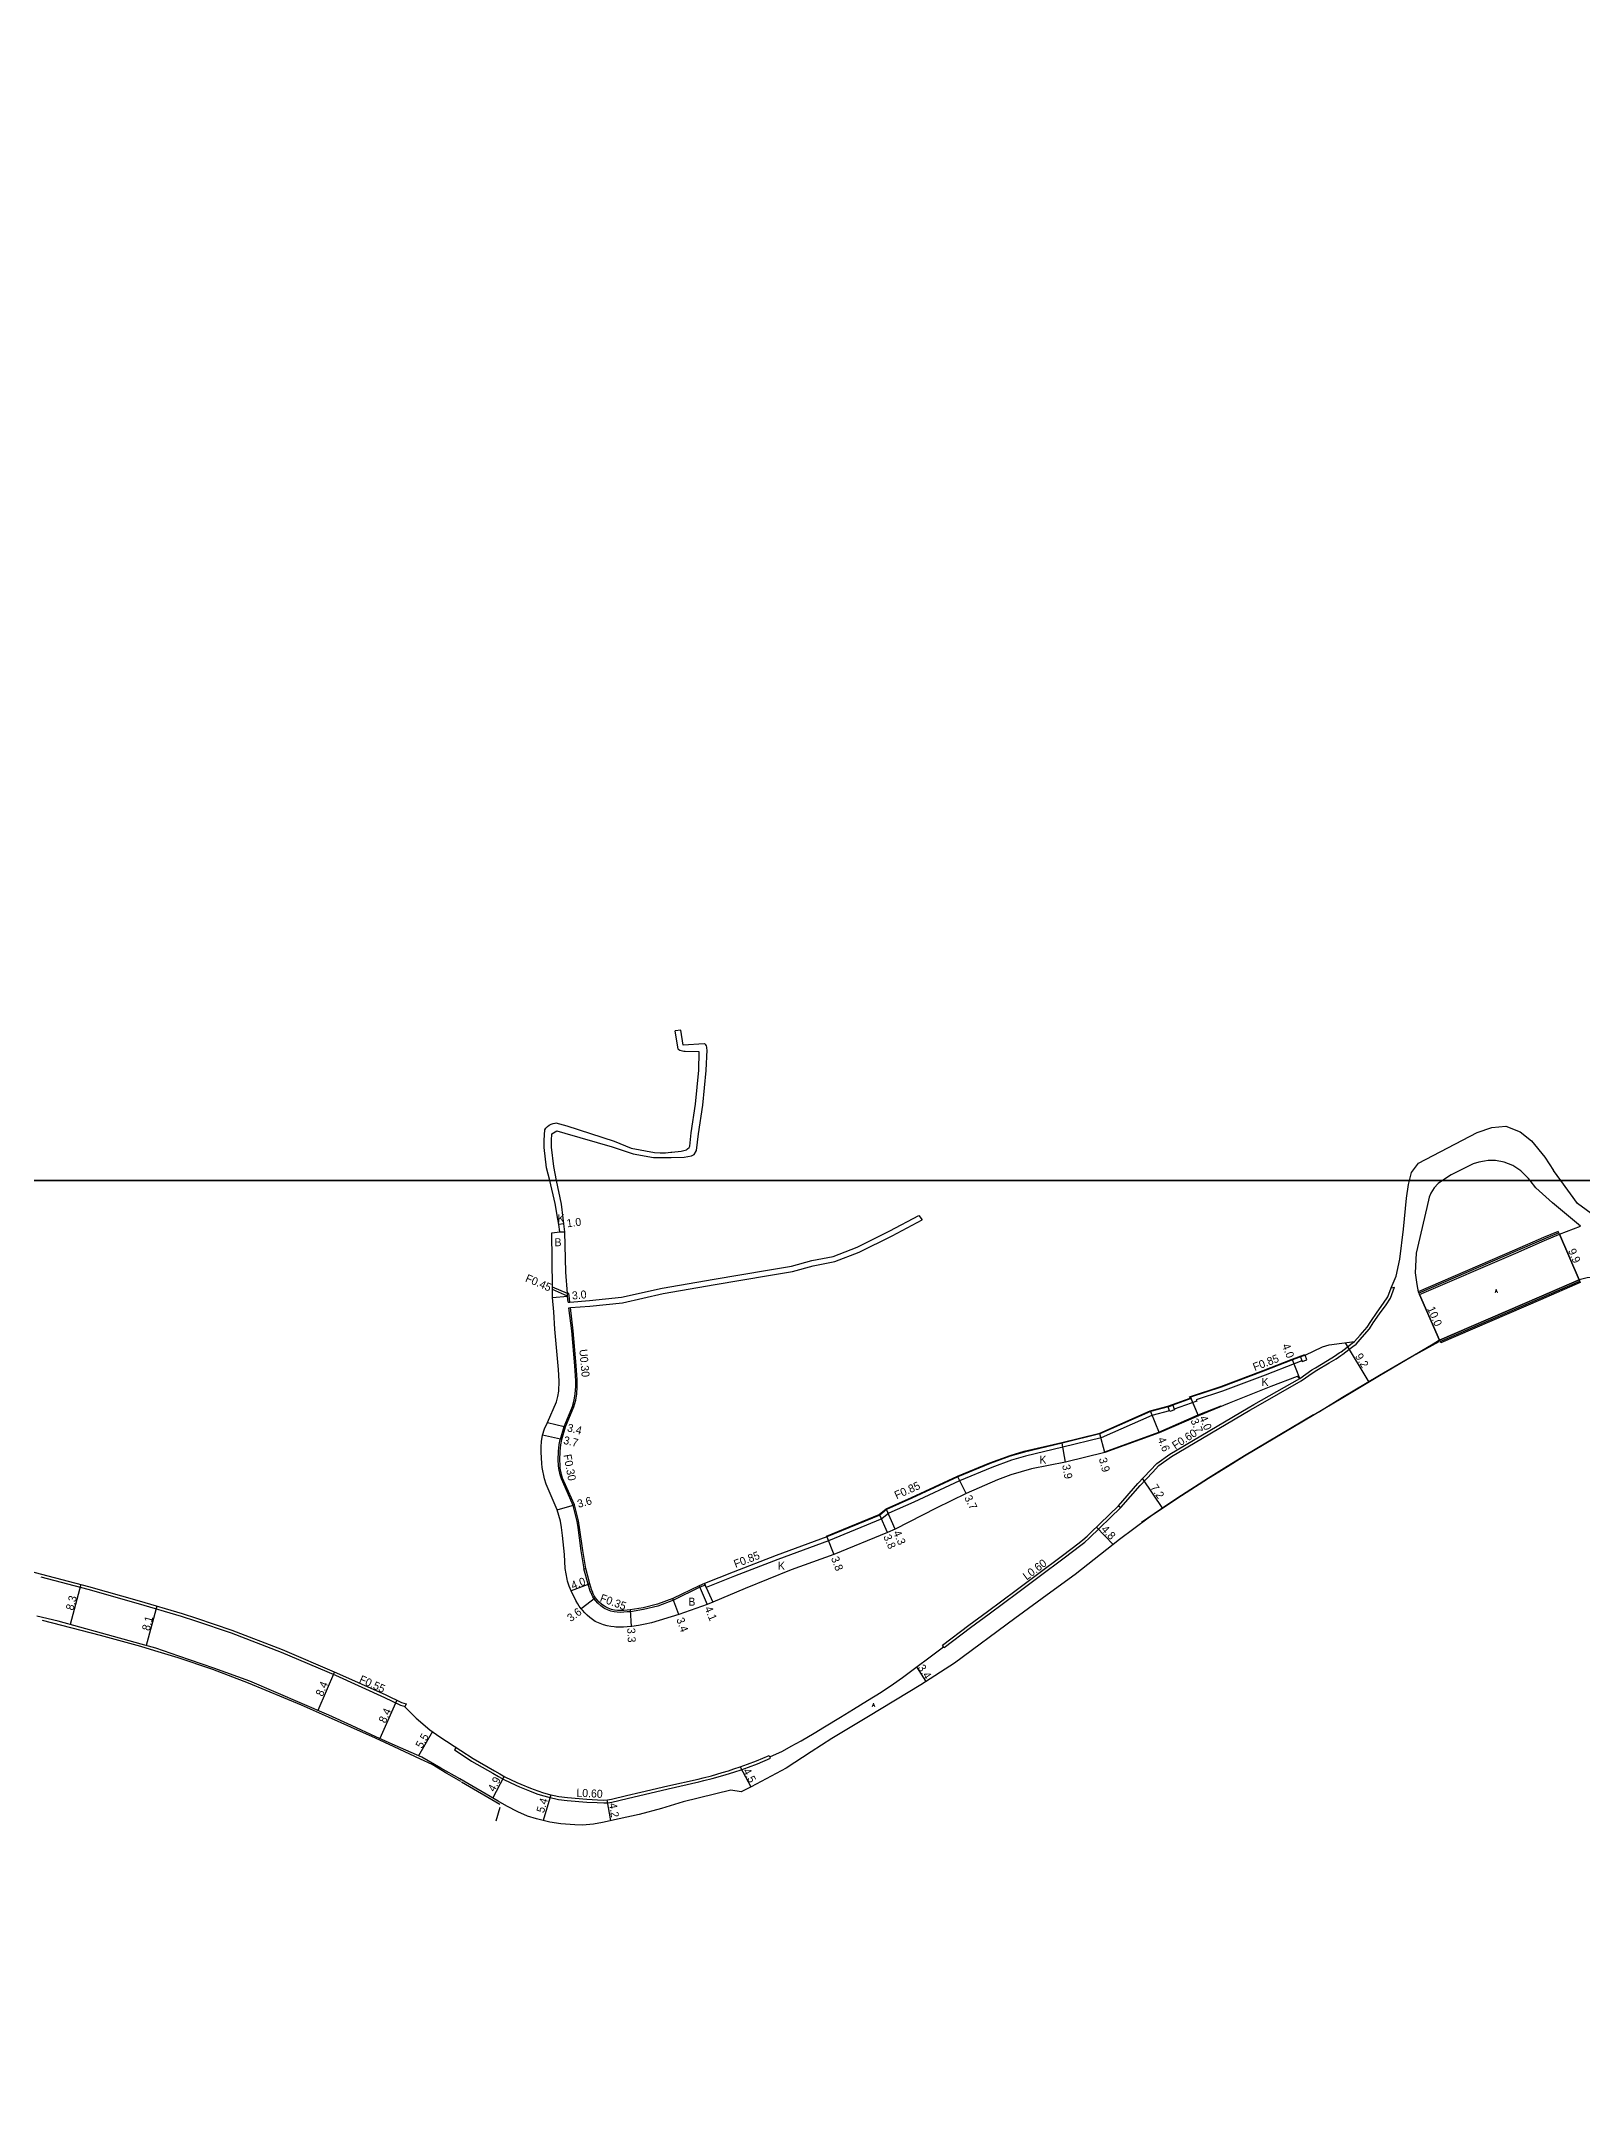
# Model space of a CAD drawing. Header units: metres. Extents: x -20000 to -16000, y -93000 to -90000.
# Drawn here: x -16592.5 to -16284.5, y -92586.1 to -92172.3 of the extents above; entities that cross this region are included whole.
import ezdxf

# ---------------------------------------------------------------- set-up
doc = ezdxf.new("R2010")
doc.units = ezdxf.units.M
doc.header["$LTSCALE"] = 2.5
for name, color, linetype in [('側溝・桝', 7, 'Continuous'), ('図郭', 7, 'Continuous'), ('幅員', 7, 'Continuous'), ('歩道・分離帯・安全施設', 7, 'Continuous'), ('舗装', 7, 'Continuous'), ('道路', 7, 'Continuous')]:
    doc.layers.add(name, color=color, linetype=linetype)
doc.styles.get("Standard").update_dxf_attribs({"font": ''})
doc.styles.add('YOKO_DECO', font='txt.shx', dxfattribs={"bigfont": 'extfont.shx'})
doc.styles.get('Standard').set_extended_font_data('@MS PGothic')

msp = doc.modelspace()

# ---------------------------------------------------------------- linework, layer by layer
at = {"layer": '側溝・桝', "flags": 128}
for points in [[(-16487.42, -92422.58), (-16490.4, -92421.31)], [(-16487.39, -92423.08), (-16490.39, -92421.8)], [(-16488.52, -92451.74), (-16487.77, -92449.25), (-16486.11, -92445.24), (-16485.74, -92443.92), (-16485.53, -92442.66), (-16485.44, -92441.22), (-16485.45, -92439.82), (-16485.63, -92436.99), (-16486.25, -92430.02), (-16486.81, -92425.4)], [(-16486.94, -92424.31), (-16487.09, -92423.05), (-16487.12, -92422.56), (-16487.42, -92422.58)], [(-16340.61, -92436.04), (-16342.16, -92436.62), (-16347.97, -92438.91), (-16356.48, -92442.12), (-16361.7, -92443.83), (-16361.6, -92444.09), (-16366.1, -92445.7)], [(-16367.05, -92446.03), (-16370.59, -92446.95), (-16380.7, -92451.43), (-16388.37, -92453.32), (-16395.83, -92455.09), (-16398.63, -92455.92), (-16402.59, -92457.34), (-16409.02, -92460.02), (-16418.18, -92464.28), (-16423.18, -92466.51), (-16424.55, -92467.65), (-16435.24, -92471.99), (-16445.37, -92475.74), (-16453.98, -92479.07), (-16459.66, -92481.35), (-16459.86, -92480.89), (-16460, -92480.57)], [(-16484.05, -92477.6), (-16484.63, -92473.99), (-16485.27, -92469.38), (-16485.48, -92468.06), (-16486.26, -92464.94), (-16488.62, -92459.64), (-16488.88, -92458.86), (-16489.12, -92457.59), (-16489.19, -92456.93), (-16489.23, -92455.86), (-16489.16, -92454.15), (-16489.03, -92452.79), (-16488.83, -92451.77), (-16488.81, -92451.68)]]:
    msp.add_lwpolyline(points, dxfattribs=at)
at = {"layer": '側溝・桝'}
for points in [[(-16326.33, -92428.47), (-16325.06, -92426.66), (-16323.77, -92424.84), (-16322.91, -92423.5), (-16322.08, -92421.34)], [(-16322.74, -92421.43), (-16322.08, -92421.34)], [(-16329.78, -92432.7), (-16328.53, -92431.32), (-16327.07, -92429.64), (-16326.33, -92428.47)], [(-16349.81, -92445.2), (-16340.72, -92440.06), (-16338.32, -92438.35), (-16337.6, -92437.92), (-16335.15, -92436.44), (-16333.75, -92435.62), (-16332.81, -92434.96), (-16332.43, -92434.7), (-16331.19, -92433.75), (-16330.44, -92433.15), (-16329.78, -92432.7)], [(-16341.02, -92439.55), (-16338.62, -92437.84), (-16337.9, -92437.41), (-16335.45, -92435.94), (-16334.07, -92435.12), (-16333.14, -92434.47), (-16332.77, -92434.22), (-16331.55, -92433.28), (-16330.8, -92432.69), (-16330.08, -92432.15)], [(-16376.78, -92465.35), (-16372.93, -92460.98), (-16370.48, -92458.36), (-16369.19, -92456.99), (-16366.65, -92455.18), (-16351.03, -92445.92), (-16349.81, -92445.2)], [(-16412.21, -92493.19), (-16412.1, -92493.33), (-16406.81, -92489.37), (-16403.11, -92486.62), (-16397.35, -92482.36), (-16393.11, -92479.18), (-16388.12, -92475.43), (-16384.77, -92472.87), (-16384.01, -92472.27), (-16383.15, -92471.52), (-16376.78, -92465.35)], [(-16377.27, -92465.01), (-16376.78, -92465.35)], [(-16592.68, -92479.22), (-16583.28, -92481.71), (-16573.19, -92484.58), (-16564.61, -92487.08), (-16561.72, -92488.02), (-16554.65, -92490.43), (-16544.61, -92494.27), (-16533.76, -92498.9), (-16523.96, -92503.31), (-16520.76, -92504.87), (-16519.85, -92505.13)], [(-16459.86, -92480.89), (-16460.92, -92481.31), (-16466.18, -92483.9), (-16469.32, -92485.05), (-16472.21, -92485.78), (-16474.81, -92486.19), (-16475.46, -92486.24), (-16476.11, -92486.29), (-16476.77, -92486.32), (-16477.44, -92486.3), (-16478.05, -92486.22), (-16478.72, -92486.06), (-16479.38, -92485.83), (-16479.99, -92485.52), (-16480.18, -92485.41), (-16480.76, -92484.99), (-16481.3, -92484.51), (-16481.79, -92483.98), (-16482.06, -92483.65), (-16482.33, -92483.21), (-16482.55, -92482.75), (-16482.74, -92482.29), (-16482.83, -92482.08), (-16483.27, -92480.69), (-16484.1, -92477.61), (-16483.76, -92477.54)], [(-16509.68, -92513.3), (-16510, -92513.79)], [(-16510, -92513.79), (-16509.06, -92514.4), (-16506.58, -92516.05), (-16502.29, -92518.47), (-16501.21, -92519.14), (-16500.15, -92519.72), (-16497.74, -92520.84), (-16496.97, -92521.22), (-16495.01, -92522.03), (-16493.5, -92522.58), (-16492.37, -92522.94), (-16491.1, -92523.3), (-16489.2, -92523.72), (-16487.47, -92523.94), (-16483.54, -92524.27), (-16481.43, -92524.36), (-16480.12, -92524.42), (-16479.33, -92524.38), (-16478.52, -92524.28), (-16475.46, -92523.52)], [(-16475.46, -92523.52), (-16467.24, -92521.6), (-16461.13, -92520.21), (-16460.13, -92519.95), (-16458.45, -92519.53), (-16456.33, -92518.92), (-16455, -92518.52), (-16453.97, -92518.18), (-16452.69, -92517.78), (-16451.19, -92517.24), (-16449.42, -92516.58), (-16446.84, -92515.46), (-16446.93, -92515.23)]]:
    msp.add_lwpolyline(points, dxfattribs=at)
at = {"layer": '側溝・桝', "flags": 128}
msp.add_lwpolyline([(-16339.97, -92434.9), (-16340.91, -92435.24), (-16340.56, -92436.18), (-16339.62, -92435.83)], close=True, dxfattribs=at)
at = {"layer": '側溝・桝'}
msp.add_lwpolyline([(-16366.05, -92445.84), (-16366.99, -92446.18), (-16367.05, -92446.03), (-16367.33, -92445.23), (-16366.39, -92444.9), (-16366.1, -92445.7), (-16366.05, -92445.84)], close=True, dxfattribs=at)
at = {"layer": '図郭'}
for points in [[(-16800, -92400), (-16000, -92400), (-16000, -91800), (-16800, -91800)], [(-16800, -93000), (-16000, -93000), (-16000, -92400), (-16800, -92400)]]:
    msp.add_lwpolyline(points, close=True, dxfattribs=at)
at = {"layer": '幅員', "flags": 128}
for points in [[(-16488.14, -92408.63), (-16489.13, -92408.75)], [(-16285.19, -92419.82), (-16289.13, -92410.74)], [(-16490.37, -92423.36), (-16487.39, -92423.08)], [(-16341.02, -92439.55), (-16342.47, -92435.82)], [(-16370.87, -92446.15), (-16369.12, -92450.4)], [(-16361.29, -92447), (-16362.85, -92443.31)], [(-16361.29, -92447), (-16362.73, -92443.59)], [(-16491.36, -92448.35), (-16488.06, -92449.16)], [(-16379.98, -92454.39), (-16380.97, -92450.62)], [(-16488.81, -92451.68), (-16492.42, -92450.87)], [(-16387.82, -92456.32), (-16388.55, -92452.49)], [(-16407.68, -92462.54), (-16409.36, -92459.24)], [(-16489.45, -92465.8), (-16485.98, -92464.84)], [(-16423.45, -92470.38), (-16424.99, -92466.91)], [(-16421.91, -92469.72), (-16423.63, -92465.78)], [(-16435.54, -92471.2), (-16434.18, -92474.74)], [(-16482.94, -92480.59), (-16486.67, -92482.02)], [(-16481.77, -92483.44), (-16484.66, -92485.59)], [(-16465.16, -92486.77), (-16466.31, -92483.58)], [(-16461.06, -92480.99), (-16459.48, -92484.78)], [(-16474.85, -92485.84), (-16474.7, -92489.14)]]:
    msp.add_lwpolyline(points, dxfattribs=at)
at = {"layer": '幅員'}
for points in [[(-16313.09, -92431.9), (-16317.1, -92422.79)], [(-16331.97, -92432.42), (-16327.21, -92440.3)], [(-16372.45, -92459.61), (-16368.43, -92465.53)], [(-16378.32, -92472.76), (-16381.68, -92469.29)], [(-16584.65, -92480.77), (-16586.83, -92488.76)], [(-16569.45, -92485.09), (-16571.6, -92492.92)], [(-16533.96, -92498.21), (-16537.29, -92505.95)], [(-16417.62, -92497.24), (-16415.76, -92500.15)], [(-16521.51, -92503.89), (-16524.93, -92511.56)], [(-16514.38, -92510.15), (-16517.18, -92515.01)], [(-16502.31, -92523.45), (-16500.04, -92519.12)], [(-16452.88, -92517.23), (-16450.78, -92521.21)], [(-16490.73, -92522.78), (-16492.28, -92527.93)], [(-16479.51, -92523.81), (-16478.8, -92527.99)]]:
    msp.add_lwpolyline(points, dxfattribs=at)
at = {"layer": '歩道・分離帯・安全施設', "flags": 128}
for points in [[(-16289.25, -92410.46), (-16292.22, -92411.69), (-16297.97, -92414.2), (-16317.22, -92422.51)], [(-16312.97, -92432.18), (-16293.05, -92423.56), (-16285.07, -92420.1)], [(-16435.6, -92471.06), (-16425.07, -92466.78), (-16423.71, -92465.65), (-16418.6, -92463.37), (-16409.42, -92459.11), (-16402.95, -92456.41), (-16398.94, -92454.97), (-16396.08, -92454.12), (-16388.58, -92452.34), (-16381.02, -92450.47), (-16370.92, -92446.01), (-16367.38, -92445.09), (-16366.44, -92444.76), (-16362.93, -92443.5), (-16363.05, -92443.22), (-16356.81, -92441.18), (-16348.33, -92437.98), (-16342.52, -92435.68), (-16340.02, -92434.76)], [(-16380.02, -92454.25), (-16369.18, -92450.27), (-16361.35, -92446.86), (-16356.71, -92445)]]:
    msp.add_lwpolyline(points, dxfattribs=at)
at = {"layer": '歩道・分離帯・安全施設'}
for points in [[(-16313.24, -92432.23), (-16318.57, -92435.16), (-16325.09, -92438.98), (-16332.47, -92443.36), (-16337.08, -92446.2)], [(-16338.28, -92446.83), (-16352.09, -92455.06), (-16355.51, -92457.17), (-16359.29, -92459.49), (-16364.67, -92462.96), (-16367.61, -92464.92), (-16372.67, -92468.37)], [(-16508.74, -92520.16), (-16511.49, -92518.53), (-16514.46, -92516.77), (-16516.78, -92515.67), (-16522.01, -92513.19), (-16525.8, -92511.47), (-16530.7, -92509.26), (-16535.14, -92507.29), (-16540.54, -92504.9), (-16551.14, -92500.51), (-16558.3, -92497.75), (-16565.21, -92495.39), (-16569.85, -92494), (-16572.69, -92493.15), (-16580.74, -92490.96), (-16592.3, -92487.98)], [(-16500.95, -92524.75), (-16508.57, -92520.29)], [(-16501.65, -92528.01), (-16500.88, -92525.28)]]:
    msp.add_lwpolyline(points, dxfattribs=at)
at = {"layer": '舗装', "flags": 128}
for points in [[(-16488.93, -92410.27), (-16487.95, -92410.22)], [(-16460, -92480.57), (-16459.86, -92480.89), (-16459.66, -92481.35), (-16458.37, -92484.31)]]:
    msp.add_lwpolyline(points, dxfattribs=at)
at = {"layer": '舗装'}
for points in [[(-16289.13, -92410.74), (-16285.19, -92419.82)], [(-16317.1, -92422.79), (-16313.09, -92431.9)]]:
    msp.add_lwpolyline(points, dxfattribs=at)
at = {"layer": '道路', "flags": 128}
for points in [[(-16490.94, -92400), (-16491.57, -92397.42), (-16492.08, -92393.4), (-16492.06, -92391.95), (-16491.95, -92389.83), (-16491.71, -92389.5), (-16491.41, -92389.2), (-16491.06, -92388.95), (-16490.68, -92388.75), (-16490.28, -92388.59), (-16489.87, -92388.49), (-16489.74, -92388.47), (-16487.54, -92389.08), (-16478.08, -92392.14), (-16474.66, -92393.5), (-16469.97, -92394.4), (-16468.89, -92394.45), (-16467.8, -92394.43), (-16466.72, -92394.35), (-16466.53, -92394.33), (-16464.64, -92394.09), (-16463.63, -92393.83), (-16463.4, -92393.67), (-16463.1, -92393.39), (-16462.97, -92393.15), (-16462.66, -92390.44), (-16461.81, -92384.75), (-16461.16, -92377.9), (-16461.08, -92374.24), (-16463.88, -92374.21), (-16464.14, -92374.17), (-16464.4, -92374.12), (-16464.66, -92374.07), (-16464.91, -92373.99), (-16465.13, -92373.87), (-16465.3, -92373.71), (-16465.84, -92370.06)], [(-16489.56, -92400), (-16490.12, -92397.18), (-16490.61, -92393.32), (-16490.6, -92392), (-16490.53, -92390.68), (-16489.52, -92390.05), (-16487.94, -92390.49), (-16478.46, -92393.24), (-16474.25, -92394.66), (-16470.19, -92395.4), (-16466.7, -92395.38), (-16464.06, -92395.31), (-16462.63, -92395.06), (-16462.1, -92394.8), (-16461.62, -92393.96), (-16461.21, -92390.63), (-16460.35, -92384.93), (-16459.69, -92378.01), (-16459.49, -92373.83), (-16459.52, -92373.58), (-16459.55, -92373.33), (-16459.61, -92373.09), (-16459.72, -92372.87), (-16459.79, -92372.77), (-16459.9, -92372.7), (-16460.03, -92372.67), (-16460.06, -92372.66), (-16464.29, -92372.93), (-16464.75, -92369.9)], [(-16464.75, -92369.9), (-16465.84, -92370.06)], [(-16319.11, -92400), (-16318.66, -92398.4), (-16317.28, -92396.51), (-16305.59, -92390.38), (-16302.62, -92389.38), (-16299.82, -92389.15)], [(-16294.98, -92400), (-16295.29, -92399.6), (-16296.82, -92398.03), (-16298.41, -92396.97), (-16300.18, -92396.29), (-16301.9, -92395.98), (-16303.37, -92395.98), (-16304.12, -92396.1), (-16305.22, -92396.35), (-16306.38, -92396.66), (-16310.73, -92398.88), (-16312.48, -92400)], [(-16489.31, -92407.69), (-16489.83, -92404.55), (-16490.94, -92400)], [(-16488.28, -92407.51), (-16488.62, -92404.71), (-16489.56, -92400)], [(-16487.95, -92410.22), (-16488.14, -92408.63), (-16488.28, -92407.51)], [(-16487.24, -92424.33), (-16486.94, -92424.31), (-16483.01, -92423.99), (-16476.58, -92423.32), (-16468.46, -92421.48), (-16458.1, -92419.72), (-16447.39, -92417.89), (-16442.65, -92417.13), (-16438.55, -92415.99), (-16434.26, -92415.15), (-16429.52, -92413.31), (-16422.97, -92410.05), (-16417.19, -92406.95)], [(-16487.11, -92425.43), (-16486.81, -92425.4), (-16482.91, -92425.08), (-16476.4, -92424.41), (-16468.24, -92422.56), (-16457.91, -92420.8), (-16447.21, -92418.98), (-16442.42, -92418.21), (-16438.29, -92417.06), (-16433.95, -92416.21), (-16429.08, -92414.32), (-16422.47, -92411.02), (-16416.53, -92407.85)], [(-16417.19, -92406.95), (-16416.53, -92407.85)], [(-16487.24, -92424.33), (-16487.39, -92423.08), (-16487.42, -92422.58), (-16487.7, -92418.33), (-16487.95, -92410.22)], [(-16313.09, -92431.9), (-16317.1, -92422.79), (-16297.84, -92414.48), (-16292.09, -92411.97), (-16289.13, -92410.74), (-16285.19, -92419.82), (-16293.17, -92423.28), (-16313.09, -92431.9)]]:
    msp.add_lwpolyline(points, dxfattribs=at)
at = {"layer": '道路'}
for points in [[(-16299.82, -92389.15), (-16296.95, -92390.27), (-16294.73, -92392.03), (-16292.06, -92395.34), (-16290.32, -92397.97)], [(-16322.74, -92421.43), (-16321.73, -92419.08), (-16321.03, -92415.72), (-16320.27, -92409.72), (-16319.69, -92403.54), (-16319.32, -92400.76), (-16319.11, -92400)], [(-16312.48, -92400), (-16313.35, -92400.56), (-16314.15, -92401.48), (-16314.8, -92402.49), (-16315.18, -92403.3), (-16315.65, -92405.37), (-16317.73, -92414.49), (-16317.98, -92418.44), (-16317.64, -92420.76)], [(-16286.13, -92408.11), (-16290.49, -92404.48), (-16293.84, -92401.48), (-16294.98, -92400)], [(-16288.84, -92400), (-16290.32, -92397.97)], [(-16257.11, -92411.89), (-16260.32, -92412.28), (-16263.49, -92412.45), (-16266.24, -92412.17), (-16273.59, -92411), (-16278.19, -92409.15), (-16280.11, -92408.63), (-16282.02, -92407.12), (-16285.51, -92404.59), (-16288.84, -92400)], [(-16341.02, -92439.55), (-16341.53, -92439.2), (-16346.78, -92441.18), (-16355.12, -92444.52), (-16361.29, -92447), (-16369.12, -92450.4), (-16379.98, -92454.39), (-16387.82, -92456.32), (-16394.63, -92457.64), (-16398.77, -92458.85), (-16401.41, -92459.85), (-16407.68, -92462.54), (-16413.71, -92465.46), (-16421.91, -92469.72), (-16423.45, -92470.38), (-16434.18, -92474.74), (-16442.67, -92477.8), (-16451.89, -92481.55), (-16458.37, -92484.31), (-16459.48, -92484.78), (-16465.16, -92486.77), (-16470.61, -92488.4), (-16471.9, -92488.69), (-16473.21, -92488.93), (-16474.52, -92489.12), (-16474.7, -92489.14), (-16475.45, -92489.21), (-16476.21, -92489.27), (-16476.97, -92489.3), (-16477.72, -92489.27), (-16478.04, -92489.23), (-16478.75, -92489.13), (-16479.47, -92488.99), (-16480.18, -92488.81), (-16480.87, -92488.58), (-16481.53, -92488.3), (-16481.83, -92488.14), (-16482.4, -92487.78), (-16482.95, -92487.36), (-16483.46, -92486.89), (-16483.94, -92486.4), (-16484.41, -92485.88), (-16484.66, -92485.59), (-16485.03, -92485.1), (-16485.35, -92484.59), (-16485.66, -92484.06), (-16485.68, -92484.02), (-16486.21, -92483.03), (-16486.67, -92482.02), (-16487.04, -92481.06), (-16487.36, -92480.07), (-16487.47, -92479.68), (-16487.84, -92477.54), (-16487.99, -92474.74), (-16488.42, -92470.93), (-16488.59, -92469.33), (-16488.81, -92468.1), (-16489.45, -92465.8), (-16491.67, -92460.72), (-16492.02, -92459.63), (-16492.44, -92457.35), (-16492.54, -92456.55), (-16492.66, -92454.28), (-16492.65, -92453.26), (-16492.58, -92452.14), (-16492.42, -92450.87), (-16491.97, -92449.65), (-16491.36, -92448.35), (-16489.59, -92444.2), (-16489.32, -92443.19), (-16489.15, -92442.13), (-16489.05, -92440.08), (-16489.19, -92437.76), (-16489.91, -92429.73), (-16490.15, -92426.22), (-16490.37, -92423.36), (-16490.39, -92421.8), (-16490.4, -92421.31), (-16490.52, -92410.46), (-16488.93, -92410.27), (-16489.13, -92408.75), (-16489.31, -92407.69)], [(-16289.13, -92410.74), (-16284.94, -92409.1), (-16286.13, -92408.11)], [(-16317.1, -92422.79), (-16297.84, -92414.48), (-16292.09, -92411.97), (-16289.13, -92410.74)], [(-16259.86, -92418.65), (-16260.54, -92418.86), (-16261.96, -92418.99), (-16264.77, -92419.15), (-16268.84, -92419.29), (-16272.18, -92419.21), (-16277.54, -92419.18), (-16278.77, -92419.18), (-16280.6, -92419.24), (-16282.12, -92419.32), (-16283.56, -92419.44), (-16285.19, -92419.82), (-16293.17, -92423.28), (-16313.09, -92431.9), (-16314.38, -92432.72), (-16325.06, -92439.02), (-16332.44, -92443.41), (-16352.06, -92455.11), (-16355.48, -92457.21), (-16359.26, -92459.53), (-16364.64, -92463.01), (-16368.01, -92465.25), (-16370.85, -92467.16)], [(-16326.82, -92428.15), (-16325.54, -92426.32), (-16324.26, -92424.51), (-16323.44, -92423.24), (-16322.74, -92421.43)], [(-16317.64, -92420.76), (-16317.34, -92422.22), (-16317.1, -92422.79)], [(-16339.97, -92434.9), (-16342.47, -92435.82), (-16348.28, -92438.12), (-16356.76, -92441.32), (-16362.85, -92443.31), (-16362.73, -92443.59), (-16366.39, -92444.9), (-16367.33, -92445.23), (-16370.87, -92446.15), (-16380.97, -92450.62), (-16388.55, -92452.49), (-16396.04, -92454.27), (-16398.9, -92455.11), (-16402.89, -92456.55), (-16409.36, -92459.24), (-16418.54, -92463.5), (-16423.63, -92465.78), (-16424.99, -92466.91), (-16435.54, -92471.2), (-16445.67, -92474.95), (-16454.29, -92478.28), (-16460, -92480.57), (-16461.06, -92480.99), (-16466.31, -92483.58), (-16469.42, -92484.71), (-16472.28, -92485.44), (-16474.85, -92485.84), (-16475.49, -92485.9), (-16476.13, -92485.95), (-16476.77, -92485.97), (-16477.41, -92485.95), (-16477.99, -92485.88), (-16478.62, -92485.73), (-16479.24, -92485.5), (-16479.82, -92485.21), (-16479.99, -92485.11), (-16480.54, -92484.72), (-16481.06, -92484.26), (-16481.52, -92483.76), (-16481.77, -92483.44), (-16482.03, -92483.04), (-16482.23, -92482.61), (-16482.42, -92482.16), (-16482.5, -92481.97), (-16482.94, -92480.59), (-16483.76, -92477.54), (-16484.34, -92473.95), (-16484.97, -92469.34), (-16485.19, -92468), (-16485.98, -92464.84), (-16488.36, -92459.5), (-16488.59, -92458.79), (-16488.83, -92457.51), (-16488.89, -92456.87), (-16488.93, -92455.86), (-16488.86, -92454.17), (-16488.73, -92452.83), (-16488.52, -92451.74), (-16488.81, -92451.68), (-16488.06, -92449.16), (-16486.4, -92445.14), (-16486.03, -92443.87), (-16485.83, -92442.65), (-16485.73, -92441.15), (-16485.73, -92440.02), (-16485.93, -92437.02), (-16486.55, -92430.05), (-16487.11, -92425.43)], [(-16336.49, -92433.23), (-16335.16, -92432.87), (-16330.08, -92432.15), (-16328.97, -92430.93), (-16327.54, -92429.29), (-16326.82, -92428.15)], [(-16339.97, -92434.9), (-16336.49, -92433.23)], [(-16350.21, -92444.76), (-16341.02, -92439.55)], [(-16377.27, -92465.01), (-16373.36, -92460.58), (-16370.91, -92457.96), (-16369.57, -92456.55), (-16366.97, -92454.69), (-16351.33, -92445.42), (-16350.21, -92444.76)], [(-16475.59, -92522.95), (-16472.76, -92522.29), (-16467.37, -92521.03), (-16461.27, -92519.64), (-16460.27, -92519.39), (-16458.6, -92518.97), (-16456.5, -92518.36), (-16455.18, -92517.97), (-16454.15, -92517.63), (-16452.88, -92517.23), (-16451.39, -92516.69), (-16449.64, -92516.03), (-16447.07, -92514.93), (-16446.93, -92515.23), (-16444.41, -92514.04), (-16442.7, -92513.09), (-16440.72, -92512.01), (-16438.06, -92510.48), (-16436, -92509.22), (-16432.83, -92507.29), (-16430.21, -92505.67), (-16427.4, -92503.95), (-16424.69, -92502.25), (-16422.23, -92500.6), (-16420.42, -92499.34), (-16412.21, -92493.19), (-16412.45, -92492.86), (-16407.16, -92488.9), (-16403.45, -92486.15), (-16397.7, -92481.89), (-16393.46, -92478.71), (-16388.47, -92474.96), (-16385.13, -92472.41), (-16384.38, -92471.81), (-16383.54, -92471.09), (-16382.85, -92470.42), (-16377.27, -92465.01)], [(-16370.85, -92467.16), (-16371.33, -92467.49), (-16377.07, -92471.78), (-16385.89, -92478.72), (-16390.77, -92482.3), (-16397.95, -92487.54), (-16410.02, -92496.48), (-16416.77, -92500.79), (-16427.21, -92507.15), (-16434.55, -92511.53), (-16438.7, -92514.18), (-16443.68, -92517.46), (-16450.71, -92521.17), (-16452.7, -92522.21), (-16454.73, -92521.9), (-16464.29, -92524.22), (-16468.59, -92525.52), (-16473.06, -92526.73)], [(-16603.43, -92475.81), (-16592.53, -92478.68), (-16583.13, -92481.17), (-16573.04, -92484.05), (-16564.44, -92486.54), (-16561.54, -92487.5), (-16554.46, -92489.9), (-16544.4, -92493.75), (-16533.54, -92498.39), (-16523.73, -92502.81), (-16520.56, -92504.35), (-16519.67, -92504.6), (-16519.88, -92505.23), (-16517.63, -92507.47), (-16514.89, -92509.78), (-16512.93, -92511.19)], [(-16516.54, -92515.3), (-16521.85, -92512.93), (-16525.72, -92511.2), (-16530.58, -92508.97), (-16535.08, -92506.9), (-16540.33, -92504.64), (-16550.92, -92500.11), (-16558.1, -92497.48), (-16565.05, -92495.06), (-16569.67, -92493.45), (-16572.6, -92492.65), (-16580.53, -92490.48), (-16589.22, -92488.11), (-16593.46, -92487.08)], [(-16512.93, -92511.19), (-16508.74, -92513.92), (-16506.27, -92515.55), (-16502, -92517.97), (-16500.92, -92518.63), (-16499.89, -92519.2), (-16497.49, -92520.31), (-16496.73, -92520.69), (-16494.8, -92521.48), (-16493.31, -92522.02), (-16492.2, -92522.39), (-16490.96, -92522.73), (-16489.1, -92523.14), (-16487.4, -92523.36), (-16483.5, -92523.69), (-16481.41, -92523.78), (-16480.12, -92523.84), (-16479.38, -92523.8), (-16478.63, -92523.7), (-16475.59, -92522.95)], [(-16473.06, -92526.73), (-16477.07, -92527.6), (-16480.37, -92528.34), (-16482.18, -92528.65), (-16484.37, -92528.84), (-16485.94, -92528.83), (-16488.75, -92528.61), (-16490.91, -92528.25), (-16493.62, -92527.6), (-16495.36, -92527.05), (-16497.34, -92526.19), (-16499.55, -92525.1), (-16501.22, -92524.09), (-16508.92, -92519.58), (-16512.69, -92517.49), (-16516.54, -92515.3)]]:
    msp.add_lwpolyline(points, dxfattribs=at)
for points in [[(-16317.1, -92422.79), (-16297.84, -92414.48), (-16292.09, -92411.97), (-16289.13, -92410.74), (-16289.37, -92410.17), (-16292.33, -92411.41), (-16298.09, -92413.92), (-16317.34, -92422.22)], [(-16313.09, -92431.9), (-16293.17, -92423.28), (-16285.19, -92419.82), (-16284.95, -92420.38), (-16292.93, -92423.84), (-16312.85, -92432.46)]]:
    msp.add_lwpolyline(points, close=True, dxfattribs=at)

# ---------------------------------------------------------------- texts
at = {"layer": '側溝・桝'}
for s, rotation, p in [('F0.45', 337.0292, (-16495.96, -92420.12)), ('U0.30', 275.1275, (-16485.04, -92433.78)), ('F0.85', 21.1764, (-16350.02, -92438.1)), ('F0.60', 33, (-16365.89, -92453.8)), ('F0.30', 280.6658, (-16488.22, -92454.86)), ('F0.85', 24.0508, (-16421.61, -92463.73)), ('F0.85', 21.1117, (-16453.79, -92477.47)), ('L0.60', 37, (-16395.62, -92479.97)), ('F0.35', 339.9997, (-16481.04, -92484.09)), ('F0.55', 336, (-16529.17, -92500.28)), ('L0.60', 357, (-16485.64, -92523.15))]:
    msp.add_text(s, height=1.6, rotation=rotation, dxfattribs=at).set_placement(p)
at = {"layer": '幅員'}
for s, rotation, p in [('1.0', 7.0445, (-16487.46, -92409.35)), ('9.9', 293.4751, (-16287.44, -92414.01)), ('3.0', 5.3243, (-16486.42, -92423.79)), ('10.0', 293.752, (-16315.6, -92425.58)), ('4.0', 291.1764, (-16344.6, -92432.96)), ('9.2', 301.1259, (-16330.03, -92435.13)), ('3.4', 346.173, (-16487.57, -92450.1)), ('3.7', 292.977, (-16362.9, -92447.97)), ('4.0', 292.977, (-16361.14, -92447.4)), ('3.7', 347.2733, (-16488.31, -92452.62)), ('4.6', 292.3114, (-16369.49, -92451.67)), ('3.9', 280.7135, (-16388.53, -92456.91)), ('3.9', 284.6975, (-16381.2, -92455.61)), ('3.7', 297.0463, (-16408.14, -92463.39)), ('7.2', 304.1899, (-16370.94, -92461.38)), ('3.6', 15.4614, (-16485.19, -92465.45)), ('3.8', 293.8982, (-16424.31, -92471.17)), ('4.3', 293.636, (-16422.34, -92470.36)), ('4.8', 314, (-16380.85, -92469.86)), ('3.8', 291.0185, (-16434.75, -92475.5)), ('4.0', 20.9571, (-16486.33, -92481.78)), ('8.3', 75, (-16586.19, -92486.04)), ('8.1', 75, (-16570.96, -92490.13)), ('3.6', 36.5499, (-16486.73, -92488.3)), ('3.4', 289.8665, (-16465.67, -92487.7)), ('4.1', 292.6626, (-16460.04, -92485.5)), ('3.3', 272.6112, (-16475.46, -92489.47)), ('8.4', 67, (-16536.35, -92503.25)), ('3.4', 303, (-16417.47, -92497.39)), ('8.4', 66, (-16523.77, -92508.6)), ('5.5', 60, (-16516.49, -92513.64)), ('4.9', 62.2807, (-16502, -92522.32)), ('4.5', 298, (-16452.38, -92518)), ('5.4', 73.1997, (-16492.12, -92526.53)), ('4.2', 279.706, (-16479.13, -92524.57))]:
    msp.add_text(s, height=1.6, rotation=rotation, dxfattribs=at).set_placement(p)
at = {"layer": '舗装'}
for s, p in [('K', (-16489.4, -92408.37)), ('B', (-16489.99, -92413.12)), ('K', (-16348.66, -92441.05)), ('K', (-16393.06, -92456.61)), ('K', (-16445.33, -92477.8)), ('B', (-16463.24, -92484.99))]:
    msp.add_text(s, height=1.6, dxfattribs=at).set_placement(p)
at = {"layer": '舗装', "style": 'YOKO_DECO'}
for p in [(-16302.03, -92422.43, 326.97), (-16426.52, -92505.22, 328.53)]:
    msp.add_text('A', height=0.75, dxfattribs=at).set_placement(p)

doc.saveas('drawing.dxf')
